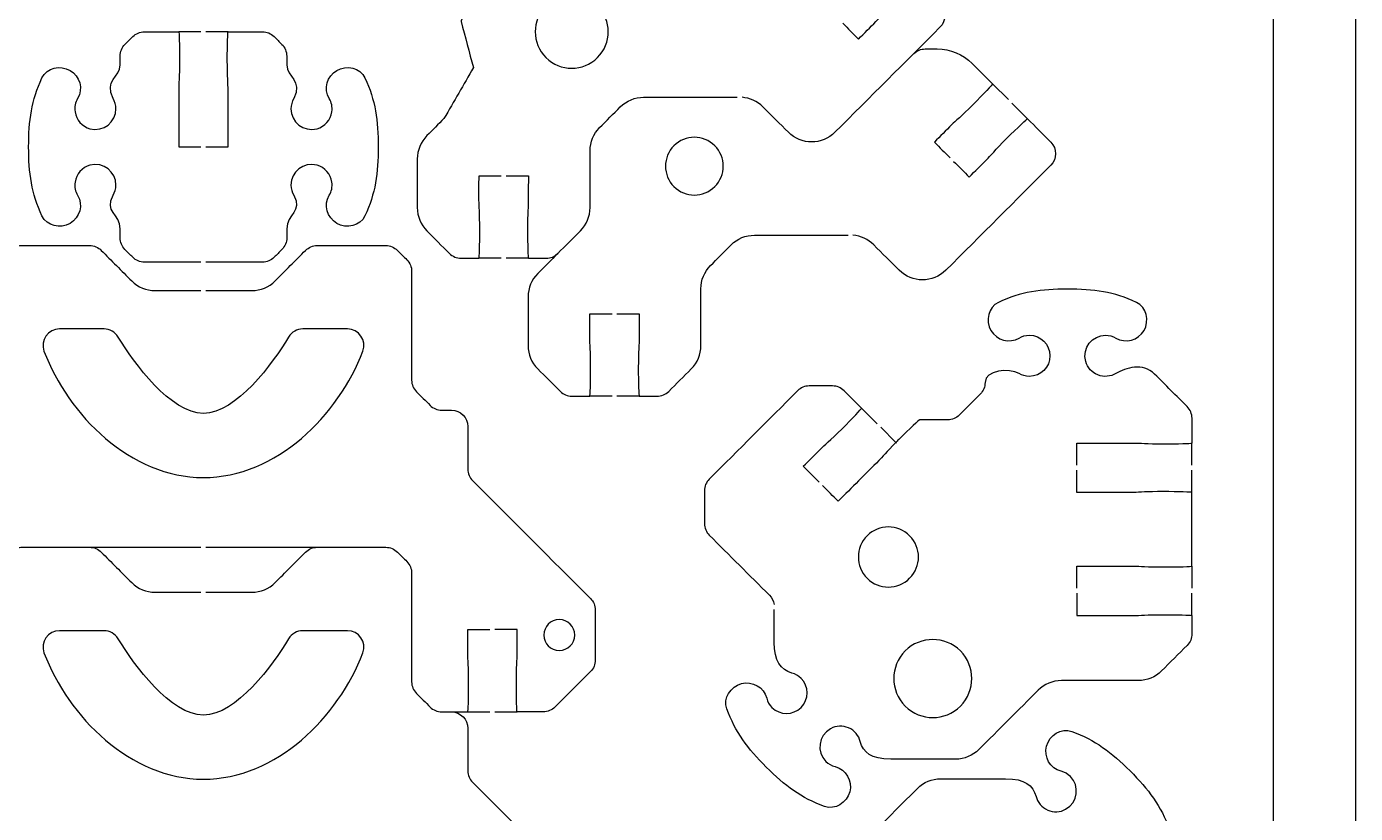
# Model space of a CAD drawing. Extents: x 0 to 410, y 0 to 455.
# Drawn here: x 329.3 to 410, y 320.8 to 368.6 of the extents above; entities that cross this region are included whole.
import ezdxf

# ---------------------------------------------------------------- set-up
doc = ezdxf.new("R2010")
doc.units = 0
doc.header["$MEASUREMENT"] = 0
doc.layers.add('DEFAULT', color=18, linetype='CONTINUOUS')

msp = doc.modelspace()

# ---------------------------------------------------------------- linework, layer by layer
at = {"layer": 'DEFAULT', "color": 18}
msp.add_lwpolyline([(410.025, 0.025), (0.025, 0.025), (0.025, 455.025), (410.025, 455.025)], close=True, dxfattribs=at)
at = {"layer": 'DEFAULT', "color": 1}
for points in [[(405.05, 242.15), (405.05, 437.847)], [(339.866, 368.275), (338.514, 368.275)], [(341.516, 368.275), (340.165, 368.275)], [(388.933, 364.152), (387.977, 365.104)], [(390.101, 362.984), (389.145, 363.94)], [(358.111, 354.507), (356.76, 354.507)], [(359.762, 354.507), (358.411, 354.507)], [(364.846, 346.121), (363.495, 346.121)], [(366.497, 346.121), (365.146, 346.121)], [(380.008, 345.397), (380.964, 344.441)], [(381.175, 344.233), (382.096, 343.312), (382.131, 343.277)], [(400.088, 341.926), (400.088, 343.273)], [(400.088, 340.275), (400.088, 341.622)], [(333.099, 336.942), (339.866, 336.942)], [(340.165, 336.942), (346.932, 336.942)], [(400.088, 335.798), (400.088, 335.794), (400.088, 334.447)], [(400.088, 332.799), (400.088, 334.147)], [(357.43, 326.923), (356.083, 326.923)], [(359.081, 326.923), (357.73, 326.923)]]:
    msp.add_lwpolyline(points, dxfattribs=at)
for points, knots in [([(357, 373.906), (357.39, 373.681), (357.781, 373.457), (358.171, 373.232), (357.921, 372.799), (357.67, 372.367), (357.42, 371.934), (357.275, 371.687), (356.986, 371.281), (356.503, 370.442), (356.023, 369.609), (355.649, 368.921), (355.67, 368.903), (355.922, 367.967), (356.173, 367.031), (356.425, 366.095), (355.829, 365.064), (355.233, 364.033), (354.636, 363.001), (354.291, 362.655), (353.945, 362.308), (353.599, 361.961), (353.222, 361.583), (353.01, 361.075), (353.01, 360.546), (353.01, 359.56), (353.01, 358.573), (353.01, 357.586), (353.01, 357.057), (353.222, 356.549), (353.596, 356.172), (354.053, 355.714), (354.51, 355.257), (354.968, 354.799), (355.155, 354.612), (355.409, 354.51), (355.67, 354.51), (356.033, 354.509), (356.397, 354.508), (356.76, 354.507), (356.788, 354.535), (356.809, 355.304), (356.809, 356.256), (356.809, 357.227), (356.764, 357.72), (356.76, 358.01), (356.761, 358.509), (356.762, 359.009), (356.764, 359.509), (357.213, 359.509), (357.662, 359.509), (358.111, 359.509)], [0, 0, 0, 0, 3.830209, 3.830209, 3.830209, 8.082185, 8.082185, 8.082185, 9.082185, 9.082185, 9.082185, 10.082185, 10.082185, 10.082185, 18.32483, 18.32483, 18.32483, 28.454875, 28.454875, 28.454875, 32.619739, 32.619739, 32.619739, 33.619739, 33.619739, 33.619739, 42.009739, 42.009739, 42.009739, 43.009739, 43.009739, 43.009739, 48.51103, 48.51103, 48.51103, 49.51103, 49.51103, 49.51103, 52.601046, 52.601046, 52.601046, 53.601046, 53.601046, 53.601046, 54.601046, 54.601046, 54.601046, 58.851058, 58.851058, 58.851058, 62.671058, 62.671058, 62.671058, 62.671058]), ([(363.964, 366.71), (363.099, 365.844), (361.695, 365.842), (360.829, 366.707), (359.961, 367.575), (359.963, 368.98), (360.829, 369.845), (361.695, 370.711), (363.097, 370.711), (363.964, 369.843), (364.83, 368.977), (364.83, 367.575), (363.964, 366.71)], [1, 1, 1, 1, 2, 2, 2, 3, 3, 3, 4, 4, 4, 5, 5, 5, 5]), ([(378.869, 368.787), (379.187, 368.468), (379.506, 368.15), (379.825, 367.831), (380.177, 368.185), (380.53, 368.539), (380.883, 368.893), (381.084, 369.094), (381.402, 369.482), (382.086, 370.166), (382.756, 370.833), (383.321, 371.369), (383.359, 371.369), (383.831, 370.898), (384.303, 370.426), (384.774, 369.955), (385.166, 369.567), (385.166, 368.932), (384.774, 368.544), (382.647, 366.416), (380.52, 364.289), (378.392, 362.162), (377.613, 361.382), (376.346, 361.382), (375.567, 362.162), (375.049, 362.678), (374.532, 363.194), (374.014, 363.711), (373.676, 364.053), (373.224, 364.254), (372.751, 364.289)], [0, 0, 0, 0, 3.832519, 3.832519, 3.832519, 8.082236, 8.082236, 8.082236, 9.082236, 9.082236, 9.082236, 10.082236, 10.082236, 10.082236, 15.753233, 15.753233, 15.753233, 16.753233, 16.753233, 16.753233, 42.336356, 42.336356, 42.336356, 43.336356, 43.336356, 43.336356, 49.551829, 49.551829, 49.551829, 50.551829, 50.551829, 50.551829, 50.551829]), ([(339.866, 354.274), (338.72, 354.274), (337.575, 354.274), (336.429, 354.274), (336.165, 354.274), (335.911, 354.38), (335.724, 354.567), (335.565, 354.725), (335.406, 354.884), (335.248, 355.043), (335.061, 355.23), (334.955, 355.484), (334.955, 355.748), (334.955, 355.928), (334.955, 356.108), (334.955, 356.288), (334.955, 357.244), (333.967, 357.304), (334.532, 358.334), (334.634, 358.521), (334.701, 358.733), (334.701, 358.959), (334.701, 359.759), (333.946, 360.387), (333.113, 360.165), (332.641, 360.038), (332.281, 359.622), (332.214, 359.139), (332.171, 358.846), (332.231, 358.567), (332.373, 358.338), (332.718, 357.742), (332.51, 356.972), (331.914, 356.627), (331.318, 356.285), (330.496, 356.457), (330.203, 357.082), (329.568, 358.429), (329.395, 359.696), (329.395, 361.276), (329.395, 362.857), (329.568, 364.123), (330.203, 365.471), (330.496, 366.095), (331.318, 366.268), (331.914, 365.926), (332.51, 365.58), (332.718, 364.811), (332.373, 364.215), (332.228, 363.982), (332.171, 363.703), (332.214, 363.411), (332.281, 362.927), (332.641, 362.511), (333.113, 362.384), (333.946, 362.165), (334.701, 362.79), (334.701, 363.594), (334.701, 363.82), (334.63, 364.028), (334.532, 364.219), (333.967, 365.316), (334.955, 365.524), (334.955, 366.261), (334.956, 366.441), (334.957, 366.621), (334.958, 366.801), (334.958, 367.065), (335.064, 367.316), (335.248, 367.503), (335.406, 367.662), (335.565, 367.82), (335.724, 367.979), (335.911, 368.17), (336.165, 368.275), (336.433, 368.275), (337.127, 368.275), (337.821, 368.275), (338.514, 368.275), (338.543, 368.275), (338.564, 367.492), (338.564, 366.526), (338.564, 365.559), (338.514, 365.062), (338.514, 364.776), (338.514, 363.609), (338.514, 362.443), (338.514, 361.276), (338.965, 361.276), (339.415, 361.276), (339.866, 361.276)], [0, 0, 0, 0, 9.74, 9.74, 9.74, 10.74, 10.74, 10.74, 12.649188, 12.649188, 12.649188, 13.649188, 13.649188, 13.649188, 15.179188, 15.179188, 15.179188, 16.179188, 16.179188, 16.179188, 17.179188, 17.179188, 17.179188, 18.179188, 18.179188, 18.179188, 19.179188, 19.179188, 19.179188, 20.179188, 20.179188, 20.179188, 21.179188, 21.179188, 21.179188, 22.179188, 22.179188, 22.179188, 23.179188, 23.179188, 23.179188, 24.179188, 24.179188, 24.179188, 25.179188, 25.179188, 25.179188, 26.179188, 26.179188, 26.179188, 27.179188, 27.179188, 27.179188, 28.179188, 28.179188, 28.179188, 29.179188, 29.179188, 29.179188, 30.179188, 30.179188, 30.179188, 31.179188, 31.179188, 31.179188, 32.709221, 32.709221, 32.709221, 33.709221, 33.709221, 33.709221, 35.618409, 35.618409, 35.618409, 36.618409, 36.618409, 36.618409, 42.518409, 42.518409, 42.518409, 43.518409, 43.518409, 43.518409, 44.518409, 44.518409, 44.518409, 54.438409, 54.438409, 54.438409, 58.268409, 58.268409, 58.268409, 58.268409]), ([(340.165, 361.276), (340.616, 361.276), (341.066, 361.276), (341.517, 361.276), (341.517, 362.443), (341.517, 363.609), (341.517, 364.776), (341.517, 365.062), (341.467, 365.559), (341.467, 366.526), (341.467, 367.492), (341.492, 368.276), (341.517, 368.276), (342.211, 368.276), (342.906, 368.276), (343.601, 368.276), (343.87, 368.276), (344.124, 368.17), (344.311, 367.979), (344.469, 367.82), (344.628, 367.662), (344.787, 367.503), (344.97, 367.316), (345.076, 367.065), (345.076, 366.801), (345.077, 366.621), (345.078, 366.441), (345.08, 366.261), (345.08, 365.524), (346.067, 365.316), (345.503, 364.219), (345.404, 364.028), (345.334, 363.82), (345.334, 363.594), (345.334, 362.79), (346.089, 362.165), (346.921, 362.384), (347.394, 362.511), (347.754, 362.927), (347.821, 363.411), (347.863, 363.704), (347.807, 363.982), (347.662, 364.215), (347.316, 364.811), (347.524, 365.58), (348.121, 365.926), (348.717, 366.268), (349.539, 366.095), (349.831, 365.471), (350.466, 364.123), (350.639, 362.857), (350.639, 361.276), (350.639, 359.696), (350.466, 358.429), (349.831, 357.082), (349.539, 356.457), (348.717, 356.285), (348.121, 356.627), (347.524, 356.973), (347.316, 357.742), (347.662, 358.338), (347.803, 358.567), (347.863, 358.846), (347.821, 359.139), (347.754, 359.622), (347.394, 360.038), (346.921, 360.165), (346.089, 360.387), (345.334, 359.759), (345.334, 358.959), (345.334, 358.733), (345.401, 358.521), (345.503, 358.334), (346.067, 357.304), (345.08, 357.244), (345.08, 356.288), (345.08, 356.108), (345.08, 355.928), (345.08, 355.748), (345.08, 355.484), (344.974, 355.23), (344.787, 355.043), (344.628, 354.884), (344.469, 354.725), (344.311, 354.567), (344.124, 354.38), (343.87, 354.274), (343.605, 354.274), (342.458, 354.274), (341.312, 354.274), (340.165, 354.274)], [0, 0, 0, 0, 3.83, 3.83, 3.83, 13.75, 13.75, 13.75, 14.75, 14.75, 14.75, 15.75, 15.75, 15.75, 21.66, 21.66, 21.66, 22.66, 22.66, 22.66, 24.569188, 24.569188, 24.569188, 25.569188, 25.569188, 25.569188, 27.099221, 27.099221, 27.099221, 28.099221, 28.099221, 28.099221, 29.099221, 29.099221, 29.099221, 30.099221, 30.099221, 30.099221, 31.099221, 31.099221, 31.099221, 32.099221, 32.099221, 32.099221, 33.099221, 33.099221, 33.099221, 34.099221, 34.099221, 34.099221, 35.099221, 35.099221, 35.099221, 36.099221, 36.099221, 36.099221, 37.099221, 37.099221, 37.099221, 38.099221, 38.099221, 38.099221, 39.099221, 39.099221, 39.099221, 40.099221, 40.099221, 40.099221, 41.099221, 41.099221, 41.099221, 42.099221, 42.099221, 42.099221, 43.099221, 43.099221, 43.099221, 44.629221, 44.629221, 44.629221, 45.629221, 45.629221, 45.629221, 47.538409, 47.538409, 47.538409, 48.538409, 48.538409, 48.538409, 58.288409, 58.288409, 58.288409, 58.288409]), ([(383.194, 366.96), (383.377, 367.133), (383.621, 367.228), (383.871, 367.228), (384.118, 367.228), (384.365, 367.228), (384.612, 367.228), (385.406, 367.228), (386.171, 366.91), (386.732, 366.346), (387.147, 365.932), (387.562, 365.518), (387.977, 365.104), (387.977, 365.072), (387.448, 364.504), (386.771, 363.831), (386.086, 363.146), (385.702, 362.829), (385.497, 362.628), (385.145, 362.274), (384.792, 361.92), (384.439, 361.566), (384.758, 361.247), (385.076, 360.928), (385.395, 360.61)], [0, 0, 0, 0, 1, 1, 1, 3.1, 3.1, 3.1, 4.1, 4.1, 4.1, 9.085108, 9.085108, 9.085108, 10.085108, 10.085108, 10.085108, 11.085108, 11.085108, 11.085108, 15.334825, 15.334825, 15.334825, 19.167344, 19.167344, 19.167344, 19.167344]), ([(358.411, 359.509), (358.861, 359.509), (359.312, 359.509), (359.762, 359.509), (359.761, 359.009), (359.76, 358.509), (359.759, 358.01), (359.762, 357.72), (359.709, 357.227), (359.709, 356.256), (359.713, 355.307), (359.737, 354.535), (359.762, 354.51), (360.123, 354.509), (360.484, 354.508), (360.845, 354.507), (361.11, 354.507), (361.364, 354.612), (361.554, 354.799), (362.011, 355.257), (362.467, 355.714), (362.923, 356.172), (363.301, 356.546), (363.512, 357.057), (363.512, 357.586), (363.512, 358.736), (363.512, 359.886), (363.512, 361.037), (363.512, 361.566), (363.72, 362.074), (364.094, 362.448), (364.513, 362.869), (364.932, 363.29), (365.35, 363.711), (365.728, 364.088), (366.236, 364.296), (366.765, 364.296), (368.66, 364.296), (370.556, 364.296), (372.452, 364.296)], [0, 0, 0, 0, 3.83, 3.83, 3.83, 8.080012, 8.080012, 8.080012, 9.080012, 9.080012, 9.080012, 10.080012, 10.080012, 10.080012, 13.150028, 13.150028, 13.150028, 14.150028, 14.150028, 14.150028, 19.644252, 19.644252, 19.644252, 20.644252, 20.644252, 20.644252, 30.424252, 30.424252, 30.424252, 31.424252, 31.424252, 31.424252, 36.473015, 36.473015, 36.473015, 37.473015, 37.473015, 37.473015, 53.593015, 53.593015, 53.593015, 53.593015]), ([(385.607, 360.398), (385.924, 360.08), (386.242, 359.763), (386.559, 359.445), (386.912, 359.799), (387.265, 360.153), (387.618, 360.507), (387.822, 360.708), (388.14, 361.096), (388.82, 361.777), (389.505, 362.462), (390.076, 363.005), (390.098, 362.984), (390.569, 362.512), (391.041, 362.041), (391.512, 361.569), (391.9, 361.178), (391.9, 360.546), (391.512, 360.158), (389.385, 358.031), (387.258, 355.904), (385.13, 353.776), (384.347, 352.997), (383.081, 352.997), (382.301, 353.776), (381.785, 354.293), (381.269, 354.809), (380.752, 355.325), (380.41, 355.667), (379.962, 355.868), (379.49, 355.904)], [0, 0, 0, 0, 3.818377, 3.818377, 3.818377, 8.068094, 8.068094, 8.068094, 9.068094, 9.068094, 9.068094, 10.068094, 10.068094, 10.068094, 15.739091, 15.739091, 15.739091, 16.739091, 16.739091, 16.739091, 42.322214, 42.322214, 42.322214, 43.322214, 43.322214, 43.322214, 49.530612, 49.530612, 49.530612, 50.530612, 50.530612, 50.530612, 50.530612]), ([(368.612, 358.861), (367.924, 359.549), (367.924, 360.664), (368.612, 361.348), (369.296, 362.036), (370.407, 362.036), (371.095, 361.348), (371.78, 360.66), (371.78, 359.549), (371.095, 358.865), (370.411, 358.177), (369.296, 358.177), (368.612, 358.861)], [1, 1, 1, 1, 2, 2, 2, 3, 3, 3, 4, 4, 4, 5, 5, 5, 5]), ([(365.146, 351.123), (365.596, 351.123), (366.046, 351.123), (366.497, 351.123), (366.496, 350.624), (366.494, 350.124), (366.493, 349.624), (366.497, 349.335), (366.444, 348.841), (366.444, 347.871), (366.447, 346.922), (366.472, 346.149), (366.497, 346.125), (366.859, 346.123), (367.221, 346.122), (367.583, 346.121), (367.848, 346.121), (368.102, 346.227), (368.292, 346.414), (368.749, 346.87), (369.205, 347.326), (369.661, 347.783), (370.039, 348.16), (370.247, 348.668), (370.247, 349.197), (370.247, 350.349), (370.247, 351.5), (370.247, 352.651), (370.247, 353.18), (370.455, 353.688), (370.829, 354.062), (371.249, 354.483), (371.668, 354.904), (372.088, 355.325), (372.466, 355.703), (372.974, 355.911), (373.503, 355.911), (375.398, 355.911), (377.294, 355.911), (379.19, 355.911)], [0, 0, 0, 0, 3.83, 3.83, 3.83, 8.080012, 8.080012, 8.080012, 9.080012, 9.080012, 9.080012, 10.080012, 10.080012, 10.080012, 13.160028, 13.160028, 13.160028, 14.160028, 14.160028, 14.160028, 19.647177, 19.647177, 19.647177, 20.647177, 20.647177, 20.647177, 30.437177, 30.437177, 30.437177, 31.437177, 31.437177, 31.437177, 36.492995, 36.492995, 36.492995, 37.492995, 37.492995, 37.492995, 53.612995, 53.612995, 53.612995, 53.612995]), ([(322.294, 331.939), (321.844, 331.939), (321.395, 331.939), (320.946, 331.939), (320.946, 331.44), (320.946, 330.94), (320.946, 330.44), (320.946, 330.154), (320.995, 329.657), (320.995, 328.69), (320.995, 327.724), (320.974, 326.941), (320.943, 326.937), (320.415, 326.937), (319.887, 326.937), (319.359, 326.937), (319.09, 326.937), (318.836, 327.043), (318.649, 327.23), (317.931, 327.949), (317.212, 328.669), (316.494, 329.389), (316.307, 329.576), (316.201, 329.83), (316.201, 330.094), (316.201, 331.104), (316.201, 332.115), (316.201, 333.125), (316.201, 333.389), (316.307, 333.643), (316.494, 333.83), (318.879, 336.216), (321.264, 338.602), (323.648, 340.988), (323.835, 341.175), (323.941, 341.429), (323.941, 341.694), (323.941, 342.554), (323.941, 343.415), (323.941, 344.276), (323.941, 344.826), (324.389, 345.274), (324.943, 345.274), (325.138, 345.274), (325.333, 345.274), (325.529, 345.274), (325.793, 345.274), (326.047, 345.38), (326.234, 345.567), (326.511, 345.844), (326.787, 346.12), (327.063, 346.396), (327.25, 346.583), (327.356, 346.837), (327.356, 347.102), (327.356, 349.304), (327.356, 351.507), (327.356, 353.709), (327.356, 353.974), (327.462, 354.228), (327.649, 354.415), (327.839, 354.605), (328.03, 354.796), (328.22, 354.986), (328.407, 355.173), (328.661, 355.279), (328.929, 355.279), (330.319, 355.279), (331.709, 355.279), (333.099, 355.279), (333.364, 355.279), (333.618, 355.173), (333.805, 354.986), (334.422, 354.368), (335.04, 353.749), (335.657, 353.131), (336.031, 352.757), (336.542, 352.545), (337.072, 352.545), (338.003, 352.545), (338.934, 352.545), (339.866, 352.545)], [0, 0, 0, 0, 3.82, 3.82, 3.82, 8.07, 8.07, 8.07, 9.07, 9.07, 9.07, 10.084142, 10.084142, 10.084142, 14.574142, 14.574142, 14.574142, 15.574142, 15.574142, 15.574142, 24.222061, 24.222061, 24.222061, 25.222061, 25.222061, 25.222061, 33.812061, 33.812061, 33.812061, 34.812061, 34.812061, 34.812061, 63.499384, 63.499384, 63.499384, 64.499384, 64.499384, 64.499384, 71.819384, 71.819384, 71.819384, 72.819384, 72.819384, 72.819384, 74.479384, 74.479384, 74.479384, 75.479384, 75.479384, 75.479384, 78.802786, 78.802786, 78.802786, 79.802786, 79.802786, 79.802786, 98.532786, 98.532786, 98.532786, 99.532786, 99.532786, 99.532786, 101.823812, 101.823812, 101.823812, 102.823812, 102.823812, 102.823812, 114.643812, 114.643812, 114.643812, 115.643812, 115.643812, 115.643812, 123.075507, 123.075507, 123.075507, 124.075507, 124.075507, 124.075507, 131.995507, 131.995507, 131.995507, 131.995507]), ([(340.165, 352.545), (341.096, 352.545), (342.026, 352.545), (342.956, 352.545), (343.489, 352.545), (343.997, 352.757), (344.37, 353.131), (344.988, 353.749), (345.605, 354.368), (346.223, 354.986), (346.41, 355.173), (346.664, 355.279), (346.932, 355.279), (348.322, 355.279), (349.712, 355.279), (351.101, 355.279), (351.366, 355.279), (351.62, 355.173), (351.807, 354.986), (351.998, 354.796), (352.188, 354.605), (352.379, 354.415), (352.566, 354.228), (352.671, 353.974), (352.671, 353.709), (352.671, 351.507), (352.671, 349.304), (352.671, 347.102), (352.671, 346.837), (352.777, 346.583), (352.964, 346.396), (353.24, 346.12), (353.517, 345.844), (353.793, 345.567), (353.98, 345.38), (354.234, 345.274), (354.502, 345.274), (354.697, 345.274), (354.893, 345.274), (355.088, 345.274), (355.638, 345.274), (356.086, 344.826), (356.086, 344.276), (356.086, 343.415), (356.086, 342.554), (356.086, 341.694), (356.086, 341.429), (356.192, 341.175), (356.379, 340.988), (358.765, 338.602), (361.151, 336.216), (363.537, 333.83), (363.724, 333.643), (363.83, 333.389), (363.83, 333.125), (363.83, 332.115), (363.83, 331.104), (363.83, 330.094), (363.83, 329.83), (363.724, 329.576), (363.537, 329.389), (362.817, 328.669), (362.098, 327.949), (361.378, 327.23), (361.191, 327.043), (360.937, 326.937), (360.672, 326.937), (360.143, 326.937), (359.614, 326.937), (359.081, 326.941), (359.053, 326.941), (359.032, 327.724), (359.032, 328.69), (359.032, 329.657), (359.081, 330.154), (359.081, 330.44), (359.081, 330.94), (359.081, 331.44), (359.081, 331.939), (358.631, 331.939), (358.181, 331.939), (357.73, 331.939)], [0, 0, 0, 0, 7.91, 7.91, 7.91, 8.91, 8.91, 8.91, 16.341696, 16.341696, 16.341696, 17.341696, 17.341696, 17.341696, 29.161696, 29.161696, 29.161696, 30.161696, 30.161696, 30.161696, 32.452722, 32.452722, 32.452722, 33.452722, 33.452722, 33.452722, 52.182722, 52.182722, 52.182722, 53.182722, 53.182722, 53.182722, 56.506123, 56.506123, 56.506123, 57.506123, 57.506123, 57.506123, 59.166123, 59.166123, 59.166123, 60.166123, 60.166123, 60.166123, 67.486123, 67.486123, 67.486123, 68.486123, 68.486123, 68.486123, 97.180517, 97.180517, 97.180517, 98.180517, 98.180517, 98.180517, 106.770517, 106.770517, 106.770517, 107.770517, 107.770517, 107.770517, 116.425504, 116.425504, 116.425504, 117.425504, 117.425504, 117.425504, 121.939646, 121.939646, 121.939646, 122.939646, 122.939646, 122.939646, 123.939646, 123.939646, 123.939646, 128.189646, 128.189646, 128.189646, 132.019646, 132.019646, 132.019646, 132.019646]), ([(361.554, 354.799), (361.147, 354.391), (360.741, 353.983), (360.334, 353.575), (359.956, 353.198), (359.748, 352.69), (359.748, 352.161), (359.748, 351.174), (359.748, 350.187), (359.748, 349.201), (359.748, 348.672), (359.956, 348.164), (360.334, 347.786), (360.791, 347.329), (361.249, 346.871), (361.706, 346.414), (361.889, 346.23), (362.14, 346.128), (362.401, 346.125), (362.765, 346.123), (363.13, 346.122), (363.495, 346.121), (363.523, 346.149), (363.547, 346.918), (363.547, 347.871), (363.547, 348.841), (363.498, 349.335), (363.495, 349.624), (363.496, 350.124), (363.497, 350.624), (363.498, 351.123), (363.947, 351.123), (364.397, 351.123), (364.846, 351.123)], [0, 0, 0, 0, 4.900255, 4.900255, 4.900255, 5.900255, 5.900255, 5.900255, 14.290255, 14.290255, 14.290255, 15.290255, 15.290255, 15.290255, 20.791546, 20.791546, 20.791546, 21.791546, 21.791546, 21.791546, 24.891562, 24.891562, 24.891562, 25.891562, 25.891562, 25.891562, 26.891562, 26.891562, 26.891562, 31.141574, 31.141574, 31.141574, 34.961574, 34.961574, 34.961574, 34.961574]), ([(393.096, 341.926), (393.096, 342.376), (393.096, 342.826), (393.096, 343.277), (394.261, 343.277), (395.426, 343.277), (396.592, 343.277), (396.877, 343.277), (397.375, 343.227), (398.341, 343.227), (399.259, 343.227), (400.003, 343.249), (400.095, 343.277), (400.096, 343.779), (400.097, 344.281), (400.098, 344.783), (400.095, 345.048), (399.989, 345.302), (399.802, 345.489), (399.142, 346.148), (398.483, 346.808), (397.823, 347.468), (397.107, 348.184), (396.063, 347.842), (395.466, 347.499), (395.159, 347.316), (394.757, 347.27), (394.366, 347.418), (394.016, 347.552), (393.734, 347.859), (393.639, 348.226), (393.403, 349.069), (394.034, 349.831), (394.842, 349.831), (395.068, 349.831), (395.276, 349.775), (395.466, 349.658), (396.063, 349.313), (396.828, 349.521), (397.177, 350.117), (397.516, 350.713), (397.347, 351.535), (396.715, 351.828), (395.371, 352.463), (394.105, 352.636), (392.524, 352.636), (390.944, 352.636), (389.677, 352.463), (388.33, 351.828), (387.705, 351.535), (387.536, 350.713), (387.875, 350.117), (388.22, 349.517), (388.993, 349.313), (389.589, 349.658), (389.769, 349.771), (389.981, 349.831), (390.21, 349.831), (390.898, 349.831), (391.459, 349.27), (391.462, 348.579), (391.462, 347.891), (390.901, 347.33), (390.206, 347.327), (389.981, 347.33), (389.765, 347.39), (389.582, 347.499), (388.986, 347.845), (387.518, 347.718), (387.518, 346.953), (387.518, 346.692), (387.412, 346.434), (387.225, 346.254), (386.802, 345.831), (386.379, 345.408), (385.955, 344.984), (385.768, 344.797), (385.514, 344.691), (385.25, 344.691), (384.681, 344.691), (384.112, 344.691), (383.542, 344.691), (383.507, 344.691), (382.943, 344.159), (382.269, 343.488), (382.209, 343.428), (382.149, 343.368), (382.096, 343.312), (381.528, 342.741), (381.249, 342.402), (381.066, 342.218), (380.242, 341.393), (379.417, 340.567), (378.593, 339.742), (378.275, 340.059), (377.958, 340.377), (377.64, 340.694)], [0, 0, 0, 0, 3.83, 3.83, 3.83, 13.74, 13.74, 13.74, 14.74, 14.74, 14.74, 16.74, 16.74, 16.74, 21.010012, 21.010012, 21.010012, 22.010012, 22.010012, 22.010012, 29.94375, 29.94375, 29.94375, 30.94375, 30.94375, 30.94375, 31.94375, 31.94375, 31.94375, 32.94375, 32.94375, 32.94375, 33.94375, 33.94375, 33.94375, 34.94375, 34.94375, 34.94375, 35.94375, 35.94375, 35.94375, 36.94375, 36.94375, 36.94375, 37.94375, 37.94375, 37.94375, 38.94375, 38.94375, 38.94375, 39.94375, 39.94375, 39.94375, 40.94375, 40.94375, 40.94375, 41.94375, 41.94375, 41.94375, 42.94375, 42.94375, 42.94375, 43.94375, 43.94375, 43.94375, 44.94375, 44.94375, 44.94375, 45.94375, 45.94375, 45.94375, 46.94375, 46.94375, 46.94375, 52.034919, 52.034919, 52.034919, 53.034919, 53.034919, 53.034919, 57.874919, 57.874919, 57.874919, 58.874919, 58.874919, 58.874919, 59.874919, 59.874919, 59.874919, 60.874919, 60.874919, 60.874919, 70.795629, 70.795629, 70.795629, 74.614006, 74.614006, 74.614006, 74.614006]), ([(333.978, 350.21), (334.331, 350.21), (334.652, 350.019), (334.835, 349.719), (335.791, 348.135), (338.031, 345.077), (340.018, 345.077), (342.004, 345.077), (344.24, 348.135), (345.196, 349.719), (345.38, 350.019), (345.701, 350.21), (346.054, 350.21), (346.958, 350.21), (347.862, 350.21), (348.766, 350.21), (349.461, 350.21), (349.955, 349.518), (349.708, 348.869), (348.227, 344.957), (344.445, 341.182), (340.018, 341.182), (335.587, 341.182), (331.808, 344.957), (330.327, 348.869), (330.08, 349.518), (330.574, 350.21), (331.269, 350.21), (332.172, 350.21), (333.075, 350.21), (333.978, 350.21)], [7.68, 7.68, 7.68, 7.68, 8.68, 8.68, 8.68, 9.68, 9.68, 9.68, 10.68, 10.68, 10.68, 11.68, 11.68, 11.68, 19.37, 19.37, 19.37, 20.37, 20.37, 20.37, 21.37, 21.37, 21.37, 22.37, 22.37, 22.37, 23.37, 23.37, 23.37, 31.05, 31.05, 31.05, 31.05]), ([(377.429, 340.906), (377.11, 341.225), (376.791, 341.543), (376.473, 341.862), (376.826, 342.216), (377.178, 342.57), (377.531, 342.924), (377.732, 343.125), (378.12, 343.446), (378.805, 344.127), (379.475, 344.797), (380.008, 345.362), (380.008, 345.397), (379.655, 345.75), (379.302, 346.102), (378.949, 346.455), (378.762, 346.642), (378.508, 346.748), (378.244, 346.748), (377.772, 346.748), (377.301, 346.748), (376.829, 346.748), (376.565, 346.748), (376.311, 346.646), (376.124, 346.455), (374.335, 344.664), (372.546, 342.873), (370.758, 341.082), (370.567, 340.895), (370.461, 340.641), (370.461, 340.377), (370.463, 339.712), (370.464, 339.048), (370.465, 338.384), (370.465, 338.119), (370.571, 337.865), (370.758, 337.678), (371.976, 336.461), (373.194, 335.244), (374.413, 334.027), (374.564, 333.875), (374.66, 333.678), (374.691, 333.47)], [0, 0, 0, 0, 3.832519, 3.832519, 3.832519, 8.082236, 8.082236, 8.082236, 9.082236, 9.082236, 9.082236, 10.082236, 10.082236, 10.082236, 14.324877, 14.324877, 14.324877, 15.324877, 15.324877, 15.324877, 19.334877, 19.334877, 19.334877, 20.334877, 20.334877, 20.334877, 41.859212, 41.859212, 41.859212, 42.859212, 42.859212, 42.859212, 48.509221, 48.509221, 48.509221, 49.509221, 49.509221, 49.509221, 64.153404, 64.153404, 64.153404, 65.153404, 65.153404, 65.153404, 65.153404]), ([(393.092, 334.447), (393.092, 334.897), (393.092, 335.347), (393.092, 335.798), (394.261, 335.797), (395.43, 335.795), (396.599, 335.794), (396.877, 335.794), (397.378, 335.745), (398.341, 335.745), (399.29, 335.745), (400.063, 335.766), (400.088, 335.798), (400.088, 337.29), (400.088, 338.782), (400.088, 340.275), (400.063, 340.299), (399.298, 340.324), (398.345, 340.328), (397.375, 340.328), (396.877, 340.278), (396.592, 340.278), (395.425, 340.277), (394.259, 340.276), (393.092, 340.275), (393.092, 340.725), (393.092, 341.175), (393.092, 341.626)], [0, 0, 0, 0, 3.83, 3.83, 3.83, 13.770005, 13.770005, 13.770005, 14.770005, 14.770005, 14.770005, 15.780005, 15.780005, 15.780005, 28.470005, 28.470005, 28.470005, 29.470005, 29.470005, 29.470005, 30.470005, 30.470005, 30.470005, 40.39001, 40.39001, 40.39001, 44.22001, 44.22001, 44.22001, 44.22001]), ([(382.935, 337.642), (383.65, 336.931), (383.65, 335.774), (382.935, 335.058), (382.221, 334.344), (381.064, 334.344), (380.353, 335.055), (379.639, 335.774), (379.639, 336.931), (380.353, 337.645), (381.064, 338.355), (382.221, 338.355), (382.935, 337.642)], [1, 1, 1, 1, 2, 2, 2, 3, 3, 3, 4, 4, 4, 5, 5, 5, 5]), ([(322.294, 313.602), (321.844, 313.602), (321.395, 313.602), (320.946, 313.602), (320.946, 313.102), (320.946, 312.602), (320.946, 312.103), (320.946, 311.817), (320.995, 311.32), (320.995, 310.353), (320.995, 309.386), (320.974, 308.603), (320.943, 308.6), (320.415, 308.6), (319.887, 308.6), (319.359, 308.6), (319.09, 308.6), (318.836, 308.705), (318.649, 308.892), (317.931, 309.612), (317.212, 310.332), (316.494, 311.051), (316.307, 311.238), (316.201, 311.492), (316.201, 311.757), (316.201, 312.767), (316.201, 313.777), (316.201, 314.787), (316.201, 315.052), (316.307, 315.306), (316.494, 315.493), (318.879, 317.879), (321.264, 320.265), (323.648, 322.651), (323.835, 322.838), (323.941, 323.092), (323.941, 323.356), (323.941, 324.217), (323.941, 325.078), (323.941, 325.939), (323.941, 326.489), (324.389, 326.937), (324.943, 326.937), (325.138, 326.937), (325.333, 326.937), (325.529, 326.937), (325.793, 326.937), (326.047, 327.043), (326.234, 327.23), (326.511, 327.506), (326.787, 327.782), (327.063, 328.059), (327.25, 328.246), (327.356, 328.5), (327.356, 328.764), (327.356, 330.967), (327.356, 333.169), (327.356, 335.372), (327.356, 335.636), (327.462, 335.89), (327.649, 336.077), (327.839, 336.268), (328.03, 336.458), (328.22, 336.649), (328.407, 336.836), (328.661, 336.942), (328.929, 336.942), (330.319, 336.942), (331.709, 336.942), (333.099, 336.942), (333.364, 336.942), (333.618, 336.836), (333.805, 336.649), (334.422, 336.03), (335.04, 335.412), (335.657, 334.793), (336.031, 334.419), (336.542, 334.208), (337.072, 334.208), (338.003, 334.208), (338.934, 334.208), (339.866, 334.208)], [0, 0, 0, 0, 3.82, 3.82, 3.82, 8.07, 8.07, 8.07, 9.07, 9.07, 9.07, 10.084142, 10.084142, 10.084142, 14.574142, 14.574142, 14.574142, 15.574142, 15.574142, 15.574142, 24.222061, 24.222061, 24.222061, 25.222061, 25.222061, 25.222061, 33.812061, 33.812061, 33.812061, 34.812061, 34.812061, 34.812061, 63.499384, 63.499384, 63.499384, 64.499384, 64.499384, 64.499384, 71.819384, 71.819384, 71.819384, 72.819384, 72.819384, 72.819384, 74.479384, 74.479384, 74.479384, 75.479384, 75.479384, 75.479384, 78.802786, 78.802786, 78.802786, 79.802786, 79.802786, 79.802786, 98.532786, 98.532786, 98.532786, 99.532786, 99.532786, 99.532786, 101.823812, 101.823812, 101.823812, 102.823812, 102.823812, 102.823812, 114.643812, 114.643812, 114.643812, 115.643812, 115.643812, 115.643812, 123.075507, 123.075507, 123.075507, 124.075507, 124.075507, 124.075507, 131.995507, 131.995507, 131.995507, 131.995507]), ([(340.165, 334.208), (341.096, 334.208), (342.026, 334.208), (342.956, 334.208), (343.489, 334.208), (343.997, 334.419), (344.37, 334.793), (344.988, 335.412), (345.605, 336.03), (346.223, 336.649), (346.41, 336.836), (346.664, 336.942), (346.932, 336.942), (348.322, 336.942), (349.712, 336.942), (351.101, 336.942), (351.366, 336.942), (351.62, 336.836), (351.807, 336.649), (351.998, 336.458), (352.188, 336.268), (352.379, 336.077), (352.566, 335.89), (352.671, 335.636), (352.671, 335.372), (352.671, 333.169), (352.671, 330.967), (352.671, 328.764), (352.671, 328.5), (352.777, 328.246), (352.964, 328.059), (353.24, 327.782), (353.517, 327.506), (353.793, 327.23), (353.98, 327.043), (354.234, 326.937), (354.502, 326.937), (354.697, 326.937), (354.893, 326.937), (355.088, 326.937), (355.638, 326.937), (356.086, 326.489), (356.086, 325.939), (356.086, 325.078), (356.086, 324.217), (356.086, 323.356), (356.086, 323.092), (356.192, 322.838), (356.379, 322.651), (358.765, 320.265), (361.151, 317.879), (363.537, 315.493), (363.724, 315.306), (363.83, 315.052), (363.83, 314.787), (363.83, 313.777), (363.83, 312.767), (363.83, 311.757), (363.83, 311.492), (363.724, 311.238), (363.537, 311.051), (362.817, 310.332), (362.098, 309.612), (361.378, 308.892), (361.191, 308.705), (360.937, 308.6), (360.672, 308.6), (360.143, 308.6), (359.614, 308.6), (359.081, 308.603), (359.053, 308.603), (359.032, 309.386), (359.032, 310.353), (359.032, 311.32), (359.081, 311.817), (359.081, 312.103), (359.081, 312.602), (359.081, 313.102), (359.081, 313.602), (358.631, 313.602), (358.181, 313.602), (357.73, 313.602)], [0, 0, 0, 0, 7.91, 7.91, 7.91, 8.91, 8.91, 8.91, 16.341696, 16.341696, 16.341696, 17.341696, 17.341696, 17.341696, 29.161696, 29.161696, 29.161696, 30.161696, 30.161696, 30.161696, 32.452722, 32.452722, 32.452722, 33.452722, 33.452722, 33.452722, 52.182722, 52.182722, 52.182722, 53.182722, 53.182722, 53.182722, 56.506123, 56.506123, 56.506123, 57.506123, 57.506123, 57.506123, 59.166123, 59.166123, 59.166123, 60.166123, 60.166123, 60.166123, 67.486123, 67.486123, 67.486123, 68.486123, 68.486123, 68.486123, 97.180517, 97.180517, 97.180517, 98.180517, 98.180517, 98.180517, 106.770517, 106.770517, 106.770517, 107.770517, 107.770517, 107.770517, 116.425504, 116.425504, 116.425504, 117.425504, 117.425504, 117.425504, 121.939646, 121.939646, 121.939646, 122.939646, 122.939646, 122.939646, 123.939646, 123.939646, 123.939646, 128.189646, 128.189646, 128.189646, 132.019646, 132.019646, 132.019646, 132.019646]), ([(393.092, 334.147), (393.092, 333.698), (393.092, 333.248), (393.092, 332.799), (394.259, 332.796), (395.425, 332.792), (396.592, 332.789), (396.877, 332.796), (397.375, 332.845), (398.341, 332.845), (399.238, 332.845), (399.968, 332.824), (400.074, 332.799), (400.081, 332.799), (400.088, 332.796), (400.088, 332.796), (400.088, 332.426), (400.088, 332.057), (400.088, 331.688), (400.088, 331.423), (399.989, 331.169), (399.798, 330.982), (399.28, 330.464), (398.761, 329.945), (398.243, 329.427), (397.865, 329.049), (397.357, 328.841), (396.828, 328.841), (395.271, 328.84), (393.714, 328.839), (392.157, 328.838), (391.628, 328.838), (391.117, 328.626), (390.746, 328.255), (389.544, 327.054), (388.343, 325.852), (387.141, 324.65), (386.767, 324.276), (386.259, 324.064), (385.726, 324.064), (384.411, 324.063), (383.097, 324.062), (381.782, 324.061), (380.604, 324.064), (380.113, 324.47), (379.934, 325.137), (379.845, 325.49), (379.595, 325.8), (379.217, 325.969), (378.872, 326.121), (378.462, 326.104), (378.134, 325.917), (377.369, 325.49), (377.274, 324.498), (377.845, 323.93), (378.004, 323.772), (378.194, 323.662), (378.406, 323.613), (379.073, 323.44), (379.468, 322.745), (379.291, 322.078), (379.112, 321.415), (378.406, 320.956), (377.76, 321.189), (376.356, 321.694), (375.34, 322.466), (374.222, 323.585), (373.104, 324.703), (372.331, 325.719), (371.827, 327.123), (371.59, 327.772), (372.052, 328.474), (372.716, 328.654), (373.382, 328.83), (374.074, 328.439), (374.25, 327.769), (374.3, 327.56), (374.406, 327.366), (374.564, 327.208), (375.055, 326.717), (375.848, 326.717), (376.335, 327.208), (376.826, 327.698), (376.826, 328.488), (376.335, 328.975), (376.176, 329.137), (375.982, 329.247), (375.774, 329.296), (375.108, 329.476), (374.702, 330.055), (374.702, 331.145), (374.703, 331.82), (374.704, 332.495), (374.705, 333.17)], [0, 0, 0, 0, 3.82, 3.82, 3.82, 13.740045, 13.740045, 13.740045, 14.740045, 14.740045, 14.740045, 15.740045, 15.740045, 15.740045, 16.740045, 16.740045, 16.740045, 19.880045, 19.880045, 19.880045, 20.880045, 20.880045, 20.880045, 27.116727, 27.116727, 27.116727, 28.116727, 28.116727, 28.116727, 41.356731, 41.356731, 41.356731, 42.356731, 42.356731, 42.356731, 56.809994, 56.809994, 56.809994, 57.809994, 57.809994, 57.809994, 68.989998, 68.989998, 68.989998, 69.989998, 69.989998, 69.989998, 70.989998, 70.989998, 70.989998, 71.989998, 71.989998, 71.989998, 72.989998, 72.989998, 72.989998, 73.989998, 73.989998, 73.989998, 74.989998, 74.989998, 74.989998, 75.989998, 75.989998, 75.989998, 76.989998, 76.989998, 76.989998, 77.989998, 77.989998, 77.989998, 78.989998, 78.989998, 78.989998, 79.989998, 79.989998, 79.989998, 80.989998, 80.989998, 80.989998, 81.989998, 81.989998, 81.989998, 82.989998, 82.989998, 82.989998, 83.989998, 83.989998, 83.989998, 84.989998, 84.989998, 84.989998, 90.730007, 90.730007, 90.730007, 90.730007]), ([(355.088, 326.937), (355.419, 326.937), (355.751, 326.937), (356.083, 326.941), (356.107, 326.941), (356.132, 327.724), (356.132, 328.69), (356.132, 329.657), (356.083, 330.154), (356.083, 330.44), (356.083, 330.94), (356.083, 331.44), (356.083, 331.939), (356.532, 331.939), (356.981, 331.939), (357.43, 331.939)], [0, 0, 0, 0, 2.83, 2.83, 2.83, 3.83, 3.83, 3.83, 4.83, 4.83, 4.83, 9.08, 9.08, 9.08, 12.9, 12.9, 12.9, 12.9]), ([(362.578, 331.608), (362.578, 331.089), (362.158, 330.669), (361.639, 330.669), (361.121, 330.669), (360.701, 331.089), (360.701, 331.608), (360.701, 332.126), (361.121, 332.55), (361.639, 332.55), (362.158, 332.55), (362.578, 332.126), (362.578, 331.608)], [1, 1, 1, 1, 2, 2, 2, 3, 3, 3, 4, 4, 4, 5, 5, 5, 5]), ([(333.978, 331.872), (334.331, 331.872), (334.652, 331.682), (334.835, 331.382), (335.791, 329.798), (338.031, 326.739), (340.018, 326.739), (342.004, 326.739), (344.24, 329.798), (345.196, 331.382), (345.38, 331.682), (345.701, 331.872), (346.054, 331.872), (346.958, 331.872), (347.862, 331.872), (348.766, 331.872), (349.461, 331.872), (349.955, 331.181), (349.708, 330.532), (348.227, 326.62), (344.445, 322.845), (340.018, 322.845), (335.587, 322.845), (331.808, 326.62), (330.327, 330.532), (330.08, 331.181), (330.574, 331.872), (331.269, 331.872), (332.172, 331.872), (333.075, 331.872), (333.978, 331.872)], [7.68, 7.68, 7.68, 7.68, 8.68, 8.68, 8.68, 9.68, 9.68, 9.68, 10.68, 10.68, 10.68, 11.68, 11.68, 11.68, 19.37, 19.37, 19.37, 20.37, 20.37, 20.37, 21.37, 21.37, 21.37, 22.37, 22.37, 22.37, 23.37, 23.37, 23.37, 31.05, 31.05, 31.05, 31.05]), ([(386.02, 330.64), (386.943, 329.717), (386.943, 328.215), (386.018, 327.29), (385.09, 326.362), (383.593, 326.362), (382.665, 327.29), (381.74, 328.215), (381.74, 329.717), (382.663, 330.64), (383.591, 331.568), (385.093, 331.568), (386.02, 330.64)], [1, 1, 1, 1, 2, 2, 2, 3, 3, 3, 4, 4, 4, 5, 5, 5, 5]), ([(377.456, 312.791), (377.456, 313.24), (377.456, 313.689), (377.456, 314.138), (376.289, 314.142), (375.123, 314.146), (373.956, 314.149), (373.67, 314.142), (373.173, 314.093), (372.206, 314.093), (371.31, 314.093), (370.58, 314.114), (370.474, 314.138), (370.467, 314.138), (370.46, 314.142), (370.46, 314.142), (370.46, 314.511), (370.46, 314.88), (370.46, 315.25), (370.46, 315.514), (370.559, 315.768), (370.749, 315.955), (371.268, 316.474), (371.787, 316.992), (372.305, 317.511), (372.683, 317.888), (373.191, 318.097), (373.72, 318.097), (375.277, 318.098), (376.834, 318.099), (378.391, 318.1), (378.92, 318.1), (379.431, 318.312), (379.802, 318.682), (381.003, 319.884), (382.205, 321.086), (383.407, 322.288), (383.781, 322.662), (384.289, 322.873), (384.822, 322.873), (386.136, 322.874), (387.451, 322.876), (388.766, 322.877), (389.944, 322.873), (390.434, 322.468), (390.614, 321.801), (390.702, 321.448), (390.953, 321.138), (391.33, 320.968), (391.676, 320.817), (392.085, 320.834), (392.413, 321.021), (393.179, 321.448), (393.274, 322.439), (392.703, 323.007), (392.544, 323.166), (392.353, 323.275), (392.142, 323.325), (391.475, 323.498), (391.08, 324.193), (391.256, 324.859), (391.436, 325.523), (392.142, 325.981), (392.787, 325.748), (394.191, 325.244), (395.207, 324.471), (396.326, 323.353), (397.444, 322.235), (398.217, 321.219), (398.721, 319.815), (398.957, 319.166), (398.495, 318.464), (397.832, 318.284), (397.165, 318.107), (396.474, 318.499), (396.298, 319.169), (396.248, 319.377), (396.142, 319.571), (395.984, 319.73), (395.493, 320.22), (394.699, 320.22), (394.213, 319.73), (393.722, 319.24), (393.722, 318.449), (394.213, 317.963), (394.371, 317.8), (394.565, 317.691), (394.774, 317.642), (395.44, 317.462), (395.846, 316.883), (395.846, 315.793), (395.845, 315.118), (395.844, 314.443), (395.842, 313.768)], [0, 0, 0, 0, 3.82, 3.82, 3.82, 13.740045, 13.740045, 13.740045, 14.740045, 14.740045, 14.740045, 15.740045, 15.740045, 15.740045, 16.740045, 16.740045, 16.740045, 19.880045, 19.880045, 19.880045, 20.880045, 20.880045, 20.880045, 27.116727, 27.116727, 27.116727, 28.116727, 28.116727, 28.116727, 41.356731, 41.356731, 41.356731, 42.356731, 42.356731, 42.356731, 56.809994, 56.809994, 56.809994, 57.809994, 57.809994, 57.809994, 68.989998, 68.989998, 68.989998, 69.989998, 69.989998, 69.989998, 70.989998, 70.989998, 70.989998, 71.989998, 71.989998, 71.989998, 72.989998, 72.989998, 72.989998, 73.989998, 73.989998, 73.989998, 74.989998, 74.989998, 74.989998, 75.989998, 75.989998, 75.989998, 76.989998, 76.989998, 76.989998, 77.989998, 77.989998, 77.989998, 78.989998, 78.989998, 78.989998, 79.989998, 79.989998, 79.989998, 80.989998, 80.989998, 80.989998, 81.989998, 81.989998, 81.989998, 82.989998, 82.989998, 82.989998, 83.989998, 83.989998, 83.989998, 84.989998, 84.989998, 84.989998, 90.730007, 90.730007, 90.730007, 90.730007])]:
    msp.add_open_spline(points, degree=3, knots=knots, dxfattribs=at)

doc.saveas('drawing.dxf')
